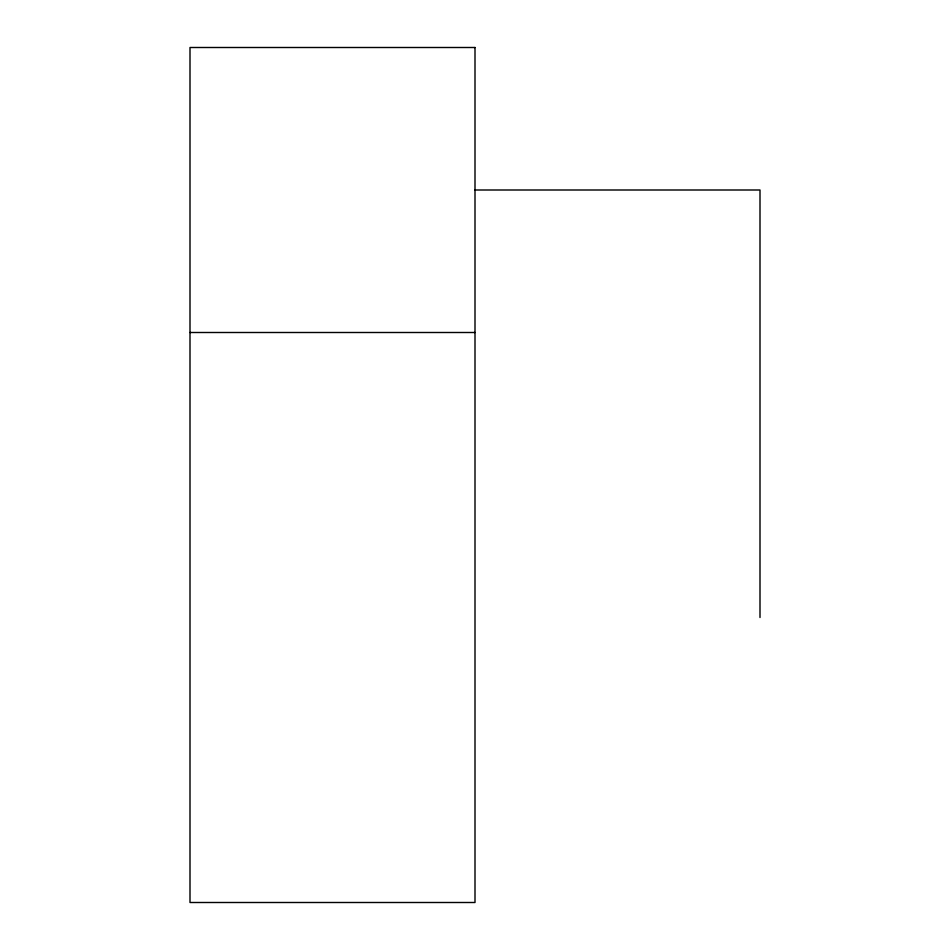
<?xml version="1.0" encoding="UTF-8"?>
<svg xmlns="http://www.w3.org/2000/svg" width="950" height="950" viewBox="0 0 950 950"><rect width="100%" height="100%" fill="white"/><g stroke="black" fill="none" stroke-linecap="round" stroke-linejoin="round"><path stroke-width="1.43" d="M475 190L760 190L760 617.5M190 332.5L475 332.5M475 47.5L190 47.5L190 902.5L475 902.5L475 47.5"/></g></svg>
